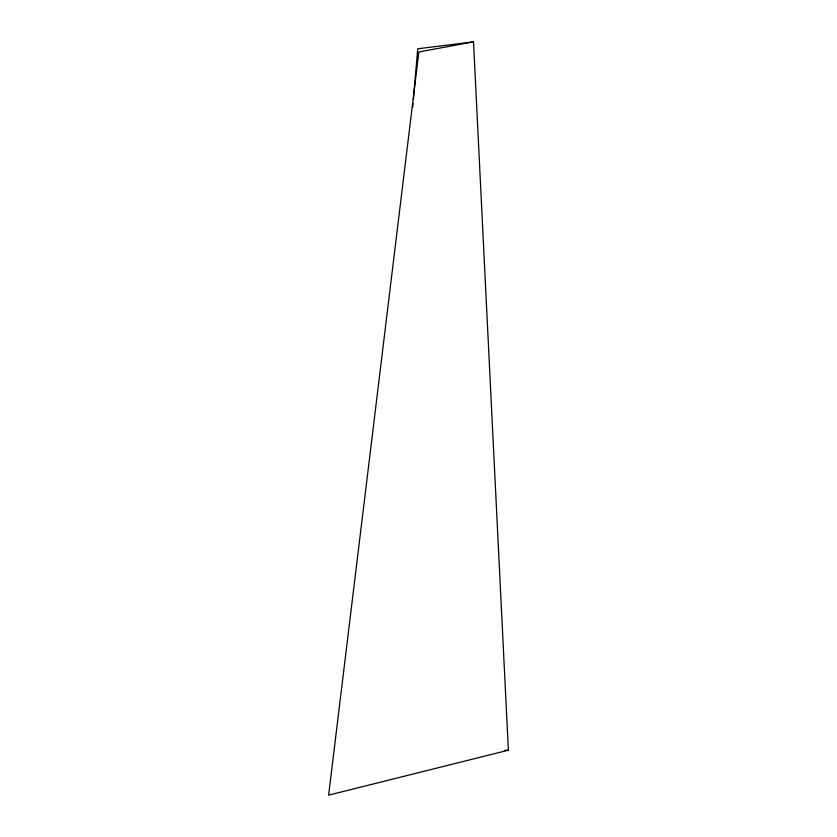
<?xml version="1.0" encoding="UTF-8"?>
<svg xmlns="http://www.w3.org/2000/svg" width="837" height="837" viewBox="0 0 837 837"><rect width="100%" height="100%" fill="white"/><g stroke="black" fill="none" stroke-linecap="round" stroke-linejoin="round"><path stroke-width="1.26" d="M412.725 107.314L413.059 103.411M413.394 99.509L417.715 48.776L473.512 41.85L508.373 750.203L328.627 795.15L418.866 51.967L473.512 41.85M504.46 750.433L508.373 750.203"/></g></svg>
